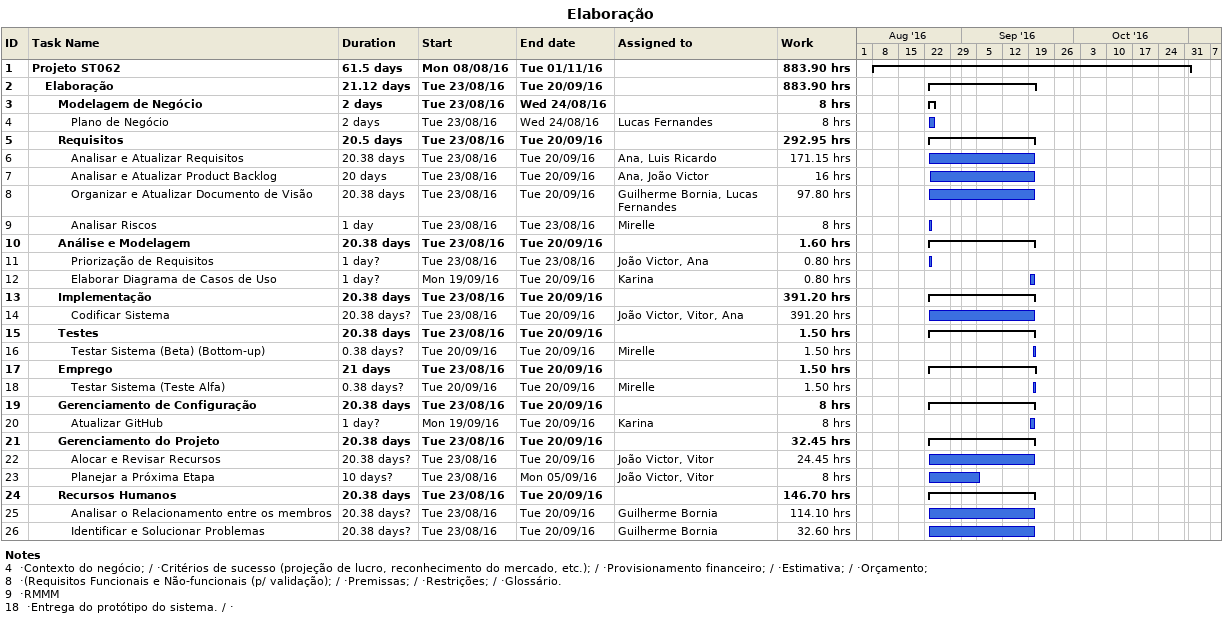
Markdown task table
Elaboração

| ID | Level | Task | Duration | Start | Finish | Resources | Work (h) |
|---|---|---|---|---|---|---|---|
| 1 | 1 | **Projeto ST062** | 61.5d | 2016-08-08 | 2016-11-01 |  | 883.90 |
| 2 | 2 | **Elaboração** | 21.12d | 2016-08-23 | 2016-09-20 |  | 883.90 |
| 3 | 3 | **Modelagem de Negócio** | 2d | 2016-08-23 | 2016-08-24 |  | 8 |
| 4 | 4 | Plano de Negócio | 2d | 2016-08-23 | 2016-08-24 | Lucas Fernandes | 8 |
| 5 | 3 | **Requisitos** | 20.5d | 2016-08-23 | 2016-09-20 |  | 292.95 |
| 6 | 4 | Analisar e Atualizar Requisitos | 20.38d | 2016-08-23 | 2016-09-20 | Ana, Luis Ricardo | 171.15 |
| 7 | 4 | Analisar e Atualizar Product Backlog | 20d | 2016-08-23 | 2016-09-20 | Ana, João Victor | 16 |
| 8 | 4 | Organizar e Atualizar Documento de Visão | 20.38d | 2016-08-23 | 2016-09-20 | Guilherme Bornia, Lucas Fernandes | 97.80 |
| 9 | 4 | Analisar Riscos | 1d | 2016-08-23 | 2016-08-23 | Mirelle | 8 |
| 10 | 3 | **Análise e Modelagem** | 20.38d | 2016-08-23 | 2016-09-20 |  | 1.60 |
| 11 | 4 | Priorização de Requisitos | 1d? | 2016-08-23 | 2016-08-23 | João Victor, Ana | 0.80 |
| 12 | 4 | Elaborar Diagrama de Casos de Uso | 1d? | 2016-09-19 | 2016-09-20 | Karina | 0.80 |
| 13 | 3 | **Implementação** | 20.38d | 2016-08-23 | 2016-09-20 |  | 391.20 |
| 14 | 4 | Codificar Sistema | 20.38d? | 2016-08-23 | 2016-09-20 | João Victor, Vitor, Ana | 391.20 |
| 15 | 3 | **Testes** | 20.38d | 2016-08-23 | 2016-09-20 |  | 1.50 |
| 16 | 4 | Testar Sistema (Beta) (Bottom-up) | 0.38d? | 2016-09-20 | 2016-09-20 | Mirelle | 1.50 |
| 17 | 3 | **Emprego** | 21d | 2016-08-23 | 2016-09-20 |  | 1.50 |
| 18 | 4 | Testar Sistema (Teste Alfa) | 0.38d? | 2016-09-20 | 2016-09-20 | Mirelle | 1.50 |
| 19 | 3 | **Gerenciamento de Configuração** | 20.38d | 2016-08-23 | 2016-09-20 |  | 8 |
| 20 | 4 | Atualizar GitHub | 1d? | 2016-09-19 | 2016-09-20 | Karina | 8 |
| 21 | 3 | **Gerenciamento do Projeto** | 20.38d | 2016-08-23 | 2016-09-20 |  | 32.45 |
| 22 | 4 | Alocar e Revisar Recursos | 20.38d? | 2016-08-23 | 2016-09-20 | João Victor, Vitor | 24.45 |
| 23 | 4 | Planejar a Próxima Etapa | 10d? | 2016-08-23 | 2016-09-05 | João Victor, Vitor | 8 |
| 24 | 3 | **Recursos Humanos** | 20.38d | 2016-08-23 | 2016-09-20 |  | 146.70 |
| 25 | 4 | Analisar o Relacionamento entre os membros | 20.38d? | 2016-08-23 | 2016-09-20 | Guilherme Bornia | 114.10 |
| 26 | 4 | Identificar e Solucionar Problemas | 20.38d? | 2016-08-23 | 2016-09-20 | Guilherme Bornia | 32.60 |

Notes
- 4: ·Contexto do negócio; / ·Critérios de sucesso (projeção de lucro, reconhecimento do mercado, etc.); / ·Provisionamento financeiro; / ·Estimativa; / ·Orçamento;
- 8: ·(Requisitos Funcionais e Não-funcionais (p/ validação); / ·Premissas; / ·Restrições; / ·Glossário.
- 9: ·RMMM
- 18: ·Entrega do protótipo do sistema. / ·
